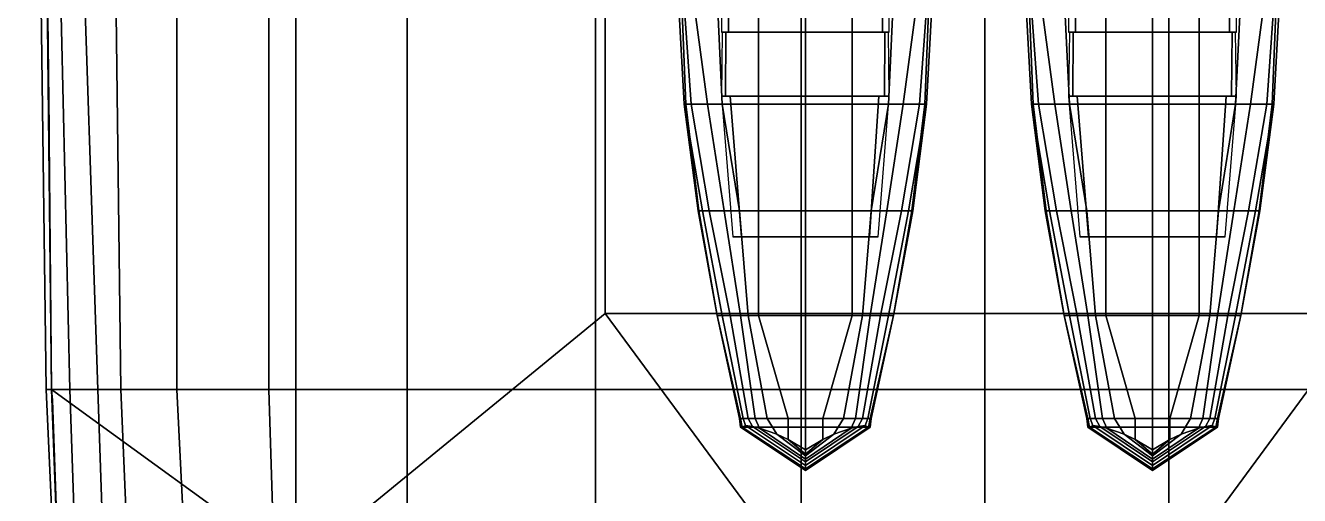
# Model space of a CAD drawing. Header units: millimetres. Extents: x -9 to 9, y -100 to 98.
# Drawn here: x -8.87 to 2.91, y -39.15 to -34.81 of the extents above; entities that cross this region are included whole.
import ezdxf

# ---------------------------------------------------------------- set-up
doc = ezdxf.new("R2010")
doc.units = ezdxf.units.MM
for name, color, linetype in [('boats', 1, 'Continuous'), ('railings', 6, 'Continuous'), ('superstructure', 3, 'Continuous')]:
    doc.layers.add(name, color=color, linetype=linetype)

msp = doc.modelspace()

# ---------------------------------------------------------------- linework, layer by layer
for points in [[(-8.87, -23.54, 3.52), (-8.8, -23.54, -0.89), (-8.46, -38.17, 0.64), (-8.68, -38.17, 3.52)], [(-8.79, -23.54, 4.91), (-8.87, -23.54, 3.52), (-8.68, -38.17, 3.52), (-8.63, -38.17, 4.91)], [(-8.8, -23.54, -0.89), (-8.69, -23.54, -1.82), (-8.2, -38.17, -1.15), (-8.46, -38.17, 0.64)], [(-8.69, -23.54, -1.82), (-8.17, -23.54, -3.2), (-7.99, -38.17, -1.86), (-8.2, -38.17, -1.15)], [(-8.17, -23.54, -3.2), (-7.47, -23.54, -4.05), (-7.47, -38.17, -2.84), (-7.99, -38.17, -1.86)], [(-7.47, -23.54, -4.05), (-6.62, -23.54, -4.65), (-6.62, -38.17, -3.81), (-7.47, -38.17, -2.84)], [(-6.62, -23.54, -4.65), (-5.34, -23.54, -5.18), (-5.34, -38.17, -4.64), (-6.62, -38.17, -3.81)], [(-5.34, -23.54, -5.18), (-3.6, -23.54, -5.5), (-3.6, -38.17, -5.19), (-5.34, -38.17, -4.64)], [(-3.6, -23.54, -5.5), (-1.7, -23.54, -5.74), (-1.7, -38.17, -5.62), (-3.6, -38.17, -5.19)], [(0, -38.17, -5.97), (-1.7, -38.17, -5.62), (-1.7, -23.54, -5.74), (0, -23.54, -5.97)], [(0, -23.54, -5.97), (1.7, -23.54, -5.74), (1.7, -38.17, -5.62), (0, -38.17, -5.97)], [(3.6, -38.17, -5.19), (1.7, -38.17, -5.62), (1.7, -23.54, -5.74), (3.6, -23.54, -5.5)], [(-8.68, -38.17, 3.52), (-8.46, -38.17, 0.64), (-7.96, -52.88, 1.16), (-8.01, -52.88, 3.52)], [(-8.63, -38.17, 4.91), (-8.68, -38.17, 3.52), (-8.01, -52.88, 3.52), (-8.08, -52.88, 4.91)], [(-8.46, -38.17, 0.64), (-8.2, -38.17, -1.15), (-7.7, -52.88, -0.1), (-7.96, -52.88, 1.16)], [(-8.2, -38.17, -1.15), (-7.99, -38.17, -1.86), (-7.37, -52.88, -1.01), (-7.7, -52.88, -0.1)], [(-7.99, -38.17, -1.86), (-7.47, -38.17, -2.84), (-6.74, -52.88, -2.09), (-7.37, -52.88, -1.01)], [(-7.47, -38.17, -2.84), (-6.62, -38.17, -3.81), (-6.16, -52.88, -2.72), (-6.74, -52.88, -2.09)], [(-6.62, -38.17, -3.81), (-5.34, -38.17, -4.64), (-5.34, -52.88, -3.38), (-6.16, -52.88, -2.72)], [(-5.34, -38.17, -4.64), (-3.6, -38.17, -5.19), (-3.6, -52.88, -4.47), (-5.34, -52.88, -3.38)], [(-3.6, -38.17, -5.19), (-1.7, -38.17, -5.62), (-1.7, -52.88, -5.37), (-3.6, -52.88, -4.47)], [(0, -52.88, -5.97), (-1.7, -52.88, -5.37), (-1.7, -38.17, -5.62), (0, -38.17, -5.97)], [(0, -38.17, -5.97), (1.7, -38.17, -5.62), (1.7, -52.88, -5.37), (0, -52.88, -5.97)], [(3.6, -52.88, -4.47), (1.7, -52.88, -5.37), (1.7, -38.17, -5.62), (3.6, -38.17, -5.19)]]:
    msp.add_3dface(points)
at = {"layer": 'boats'}
for points in [[(-2.436, -32.184, 10.758), (-2.436, -34.872, 10.654), (-2.372, -34.872, 11.334), (-2.372, -32.216, 11.334)], [(-2.372, -32.216, 11.334), (-2.372, -34.872, 11.334), (-0.948, -34.872, 11.334), (-0.948, -32.216, 11.334)], [(-0.948, -32.216, 11.334), (-0.948, -34.872, 11.334), (-0.884, -34.872, 10.654), (-0.884, -32.184, 10.758)], [(0.774, -32.184, 10.758), (0.774, -34.872, 10.654), (0.838, -34.872, 11.334), (0.838, -32.216, 11.334)], [(0.838, -32.216, 11.334), (0.838, -34.872, 11.334), (2.262, -34.872, 11.334), (2.262, -32.216, 11.334)], [(2.262, -32.216, 11.334), (2.262, -34.872, 11.334), (2.326, -34.872, 10.654), (2.326, -32.184, 10.758)], [(-2.78, -35.536, 10.334), (-2.78, -35.536, 10.494), (-2.836, -34.528, 10.478), (-2.836, -34.528, 10.254)], [(-2.78, -35.536, 10.494), (-2.764, -35.536, 10.742), (-2.804, -34.528, 10.726), (-2.836, -34.528, 10.478)], [(-2.716, -35.536, 10.142), (-2.78, -35.536, 10.334), (-2.836, -34.528, 10.254), (-2.788, -34.528, 10.078)], [(-2.764, -35.536, 10.742), (-0.556, -35.536, 10.742), (-0.516, -34.528, 10.726), (-2.804, -34.528, 10.726)], [(-2.564, -35.536, 9.966), (-2.716, -35.536, 10.142), (-2.788, -34.528, 10.078), (-2.7, -34.528, 9.95)], [(-2.428, -35.536, 9.894), (-2.564, -35.536, 9.966), (-2.7, -34.528, 9.95), (-2.476, -34.528, 9.822)], [(-2.476, -34.528, 9.822), (-2.092, -34.528, 9.726), (-2.092, -35.536, 9.806), (-2.428, -35.536, 9.894)], [(-2.092, -34.528, 9.726), (-1.66, -34.528, 9.63), (-1.66, -35.536, 9.694), (-2.092, -35.536, 9.806)], [(-1.228, -35.536, 9.806), (-1.66, -35.536, 9.694), (-1.66, -34.528, 9.63), (-1.228, -34.528, 9.726)], [(-0.892, -35.536, 9.894), (-1.228, -35.536, 9.806), (-1.228, -34.528, 9.726), (-0.844, -34.528, 9.822)], [(-0.844, -34.528, 9.822), (-0.62, -34.528, 9.95), (-0.756, -35.536, 9.966), (-0.892, -35.536, 9.894)], [(-0.62, -34.528, 9.95), (-0.532, -34.528, 10.078), (-0.604, -35.536, 10.142), (-0.756, -35.536, 9.966)], [(-0.532, -34.528, 10.078), (-0.484, -34.528, 10.254), (-0.54, -35.536, 10.334), (-0.604, -35.536, 10.142)], [(-0.484, -34.528, 10.478), (-0.516, -34.528, 10.726), (-0.556, -35.536, 10.742), (-0.54, -35.536, 10.494)], [(-0.484, -34.528, 10.254), (-0.484, -34.528, 10.478), (-0.54, -35.536, 10.494), (-0.54, -35.536, 10.334)], [(0.494, -35.536, 10.142), (0.43, -35.536, 10.334), (0.374, -34.528, 10.254), (0.422, -34.528, 10.078)], [(0.43, -35.536, 10.494), (0.446, -35.536, 10.742), (0.406, -34.528, 10.726), (0.374, -34.528, 10.478)], [(0.43, -35.536, 10.334), (0.43, -35.536, 10.494), (0.374, -34.528, 10.478), (0.374, -34.528, 10.254)], [(0.446, -35.536, 10.742), (2.654, -35.536, 10.742), (2.694, -34.528, 10.726), (0.406, -34.528, 10.726)], [(0.646, -35.536, 9.966), (0.494, -35.536, 10.142), (0.422, -34.528, 10.078), (0.51, -34.528, 9.95)], [(0.782, -35.536, 9.894), (0.646, -35.536, 9.966), (0.51, -34.528, 9.95), (0.734, -34.528, 9.822)], [(0.734, -34.528, 9.822), (1.118, -34.528, 9.726), (1.118, -35.536, 9.806), (0.782, -35.536, 9.894)], [(1.118, -34.528, 9.726), (1.55, -34.528, 9.63), (1.55, -35.536, 9.694), (1.118, -35.536, 9.806)], [(1.982, -35.536, 9.806), (1.55, -35.536, 9.694), (1.55, -34.528, 9.63), (1.982, -34.528, 9.726)], [(2.318, -35.536, 9.894), (1.982, -35.536, 9.806), (1.982, -34.528, 9.726), (2.366, -34.528, 9.822)], [(2.366, -34.528, 9.822), (2.59, -34.528, 9.95), (2.454, -35.536, 9.966), (2.318, -35.536, 9.894)], [(2.59, -34.528, 9.95), (2.678, -34.528, 10.078), (2.606, -35.536, 10.142), (2.454, -35.536, 9.966)], [(2.678, -34.528, 10.078), (2.726, -34.528, 10.254), (2.67, -35.536, 10.334), (2.606, -35.536, 10.142)], [(2.726, -34.528, 10.478), (2.694, -34.528, 10.726), (2.654, -35.536, 10.742), (2.67, -35.536, 10.494)], [(2.726, -34.528, 10.254), (2.726, -34.528, 10.478), (2.67, -35.536, 10.494), (2.67, -35.536, 10.334)], [(-2.428, -34.872, 10.734), (-2.436, -35.464, 10.734), (-2.398, -35.464, 11.094), (-2.395, -34.872, 11.086)], [(-2.395, -34.872, 11.086), (-2.398, -35.464, 11.094), (-0.929, -35.464, 11.094), (-0.925, -34.872, 11.086)], [(-0.948, -34.872, 11.334), (-2.372, -34.872, 11.334), (-2.395, -34.872, 11.086), (-0.925, -34.872, 11.086)], [(-0.925, -34.872, 11.086), (-0.929, -35.464, 11.094), (-0.884, -35.464, 10.734), (-0.892, -34.872, 10.734)], [(0.782, -34.872, 10.734), (0.774, -35.464, 10.734), (0.812, -35.464, 11.094), (0.815, -34.872, 11.086)], [(0.815, -34.872, 11.086), (0.812, -35.464, 11.094), (2.281, -35.464, 11.094), (2.285, -34.872, 11.086)], [(2.262, -34.872, 11.334), (0.838, -34.872, 11.334), (0.815, -34.872, 11.086), (2.285, -34.872, 11.086)], [(2.285, -34.872, 11.086), (2.281, -35.464, 11.094), (2.326, -35.464, 10.734), (2.318, -34.872, 10.734)], [(-2.548, -36.52, 10.262), (-2.612, -36.52, 10.406), (-2.78, -35.536, 10.334), (-2.716, -35.536, 10.142)], [(-2.612, -36.52, 10.406), (-2.652, -36.52, 10.574), (-2.78, -35.536, 10.494), (-2.78, -35.536, 10.334)], [(-2.652, -36.52, 10.574), (-2.644, -36.52, 10.814), (-2.764, -35.536, 10.742), (-2.78, -35.536, 10.494)], [(-2.644, -36.52, 10.814), (-0.676, -36.52, 10.814), (-0.556, -35.536, 10.742), (-2.764, -35.536, 10.742)], [(-2.412, -36.52, 10.134), (-2.548, -36.52, 10.262), (-2.716, -35.536, 10.142), (-2.564, -35.536, 9.966)], [(-2.268, -36.52, 10.054), (-2.412, -36.52, 10.134), (-2.564, -35.536, 9.966), (-2.428, -35.536, 9.894)], [(-2.436, -35.464, 10.734), (-2.332, -36.76, 10.806), (-2.252, -36.76, 11.494), (-2.356, -35.464, 11.494)], [(-2.428, -35.536, 9.894), (-2.092, -35.536, 9.806), (-2.092, -36.52, 9.982), (-2.268, -36.52, 10.054)], [(-0.929, -35.464, 11.094), (-2.398, -35.464, 11.094), (-2.356, -35.464, 11.494), (-0.98, -35.464, 11.494)], [(-2.356, -35.464, 11.494), (-2.252, -36.76, 11.494), (-1.068, -36.76, 11.494), (-0.98, -35.464, 11.494)], [(-2.092, -35.536, 9.806), (-1.66, -35.536, 9.694), (-1.66, -36.52, 9.838), (-2.092, -36.52, 9.982)], [(-1.228, -36.52, 9.982), (-1.66, -36.52, 9.838), (-1.66, -35.536, 9.694), (-1.228, -35.536, 9.806)], [(-1.052, -36.52, 10.054), (-1.228, -36.52, 9.982), (-1.228, -35.536, 9.806), (-0.892, -35.536, 9.894)], [(-0.98, -35.464, 11.494), (-1.068, -36.76, 11.494), (-0.988, -36.76, 10.806), (-0.884, -35.464, 10.734)], [(-0.892, -35.536, 9.894), (-0.756, -35.536, 9.966), (-0.908, -36.52, 10.134), (-1.052, -36.52, 10.054)], [(-0.756, -35.536, 9.966), (-0.604, -35.536, 10.142), (-0.772, -36.52, 10.262), (-0.908, -36.52, 10.134)], [(-0.604, -35.536, 10.142), (-0.54, -35.536, 10.334), (-0.708, -36.52, 10.406), (-0.772, -36.52, 10.262)], [(-0.54, -35.536, 10.334), (-0.54, -35.536, 10.494), (-0.668, -36.52, 10.574), (-0.708, -36.52, 10.406)], [(-0.54, -35.536, 10.494), (-0.556, -35.536, 10.742), (-0.676, -36.52, 10.814), (-0.668, -36.52, 10.574)], [(0.558, -36.52, 10.574), (0.566, -36.52, 10.814), (0.446, -35.536, 10.742), (0.43, -35.536, 10.494)], [(0.598, -36.52, 10.406), (0.558, -36.52, 10.574), (0.43, -35.536, 10.494), (0.43, -35.536, 10.334)], [(0.662, -36.52, 10.262), (0.598, -36.52, 10.406), (0.43, -35.536, 10.334), (0.494, -35.536, 10.142)], [(0.566, -36.52, 10.814), (2.534, -36.52, 10.814), (2.654, -35.536, 10.742), (0.446, -35.536, 10.742)], [(0.798, -36.52, 10.134), (0.662, -36.52, 10.262), (0.494, -35.536, 10.142), (0.646, -35.536, 9.966)], [(0.942, -36.52, 10.054), (0.798, -36.52, 10.134), (0.646, -35.536, 9.966), (0.782, -35.536, 9.894)], [(0.774, -35.464, 10.734), (0.878, -36.76, 10.806), (0.958, -36.76, 11.494), (0.854, -35.464, 11.494)], [(0.782, -35.536, 9.894), (1.118, -35.536, 9.806), (1.118, -36.52, 9.982), (0.942, -36.52, 10.054)], [(2.281, -35.464, 11.094), (0.812, -35.464, 11.094), (0.854, -35.464, 11.494), (2.23, -35.464, 11.494)], [(0.854, -35.464, 11.494), (0.958, -36.76, 11.494), (2.142, -36.76, 11.494), (2.23, -35.464, 11.494)], [(1.118, -35.536, 9.806), (1.55, -35.536, 9.694), (1.55, -36.52, 9.838), (1.118, -36.52, 9.982)], [(1.982, -36.52, 9.982), (1.55, -36.52, 9.838), (1.55, -35.536, 9.694), (1.982, -35.536, 9.806)], [(2.158, -36.52, 10.054), (1.982, -36.52, 9.982), (1.982, -35.536, 9.806), (2.318, -35.536, 9.894)], [(2.23, -35.464, 11.494), (2.142, -36.76, 11.494), (2.222, -36.76, 10.806), (2.326, -35.464, 10.734)], [(2.318, -35.536, 9.894), (2.454, -35.536, 9.966), (2.302, -36.52, 10.134), (2.158, -36.52, 10.054)], [(2.454, -35.536, 9.966), (2.606, -35.536, 10.142), (2.438, -36.52, 10.262), (2.302, -36.52, 10.134)], [(2.606, -35.536, 10.142), (2.67, -35.536, 10.334), (2.502, -36.52, 10.406), (2.438, -36.52, 10.262)], [(2.67, -35.536, 10.334), (2.67, -35.536, 10.494), (2.542, -36.52, 10.574), (2.502, -36.52, 10.406)], [(2.67, -35.536, 10.494), (2.654, -35.536, 10.742), (2.534, -36.52, 10.814), (2.542, -36.52, 10.574)], [(-2.428, -37.488, 10.478), (-2.476, -37.488, 10.654), (-2.652, -36.52, 10.574), (-2.612, -36.52, 10.406)], [(-2.476, -37.488, 10.654), (-2.476, -37.488, 10.838), (-2.644, -36.52, 10.814), (-2.652, -36.52, 10.574)], [(-2.476, -37.488, 10.838), (-0.844, -37.488, 10.838), (-0.676, -36.52, 10.814), (-2.644, -36.52, 10.814)], [(-2.356, -37.488, 10.374), (-2.428, -37.488, 10.478), (-2.612, -36.52, 10.406), (-2.548, -36.52, 10.262)], [(-2.26, -37.488, 10.286), (-2.356, -37.488, 10.374), (-2.548, -36.52, 10.262), (-2.412, -36.52, 10.134)], [(-2.188, -37.488, 10.246), (-2.26, -37.488, 10.286), (-2.412, -36.52, 10.134), (-2.268, -36.52, 10.054)], [(-2.268, -36.52, 10.054), (-2.092, -36.52, 9.982), (-2.092, -37.488, 10.198), (-2.188, -37.488, 10.246)], [(-2.092, -36.52, 9.982), (-1.66, -36.52, 9.838), (-1.66, -37.488, 10.014), (-2.092, -37.488, 10.198)], [(-1.228, -37.488, 10.198), (-1.66, -37.488, 10.014), (-1.66, -36.52, 9.838), (-1.228, -36.52, 9.982)], [(-1.132, -37.488, 10.246), (-1.228, -37.488, 10.198), (-1.228, -36.52, 9.982), (-1.052, -36.52, 10.054)], [(-1.052, -36.52, 10.054), (-0.908, -36.52, 10.134), (-1.06, -37.488, 10.286), (-1.132, -37.488, 10.246)], [(-0.908, -36.52, 10.134), (-0.772, -36.52, 10.262), (-0.964, -37.488, 10.374), (-1.06, -37.488, 10.286)], [(-0.772, -36.52, 10.262), (-0.708, -36.52, 10.406), (-0.892, -37.488, 10.478), (-0.964, -37.488, 10.374)], [(-0.708, -36.52, 10.406), (-0.668, -36.52, 10.574), (-0.844, -37.488, 10.654), (-0.892, -37.488, 10.478)], [(-0.668, -36.52, 10.574), (-0.676, -36.52, 10.814), (-0.844, -37.488, 10.838), (-0.844, -37.488, 10.654)], [(0.734, -37.488, 10.654), (0.734, -37.488, 10.838), (0.566, -36.52, 10.814), (0.558, -36.52, 10.574)], [(0.782, -37.488, 10.478), (0.734, -37.488, 10.654), (0.558, -36.52, 10.574), (0.598, -36.52, 10.406)], [(0.734, -37.488, 10.838), (2.366, -37.488, 10.838), (2.534, -36.52, 10.814), (0.566, -36.52, 10.814)], [(0.854, -37.488, 10.374), (0.782, -37.488, 10.478), (0.598, -36.52, 10.406), (0.662, -36.52, 10.262)], [(0.95, -37.488, 10.286), (0.854, -37.488, 10.374), (0.662, -36.52, 10.262), (0.798, -36.52, 10.134)], [(1.022, -37.488, 10.246), (0.95, -37.488, 10.286), (0.798, -36.52, 10.134), (0.942, -36.52, 10.054)], [(0.942, -36.52, 10.054), (1.118, -36.52, 9.982), (1.118, -37.488, 10.198), (1.022, -37.488, 10.246)], [(1.118, -36.52, 9.982), (1.55, -36.52, 9.838), (1.55, -37.488, 10.014), (1.118, -37.488, 10.198)], [(1.982, -37.488, 10.198), (1.55, -37.488, 10.014), (1.55, -36.52, 9.838), (1.982, -36.52, 9.982)], [(2.078, -37.488, 10.246), (1.982, -37.488, 10.198), (1.982, -36.52, 9.982), (2.158, -36.52, 10.054)], [(2.158, -36.52, 10.054), (2.302, -36.52, 10.134), (2.15, -37.488, 10.286), (2.078, -37.488, 10.246)], [(2.302, -36.52, 10.134), (2.438, -36.52, 10.262), (2.246, -37.488, 10.374), (2.15, -37.488, 10.286)], [(2.438, -36.52, 10.262), (2.502, -36.52, 10.406), (2.318, -37.488, 10.478), (2.246, -37.488, 10.374)], [(2.502, -36.52, 10.406), (2.542, -36.52, 10.574), (2.366, -37.488, 10.654), (2.318, -37.488, 10.478)], [(2.542, -36.52, 10.574), (2.534, -36.52, 10.814), (2.366, -37.488, 10.838), (2.366, -37.488, 10.654)], [(-1.068, -36.76, 11.494), (-2.252, -36.76, 11.494), (-2.332, -36.76, 10.806), (-0.988, -36.76, 10.806)], [(2.142, -36.76, 11.494), (0.958, -36.76, 11.494), (0.878, -36.76, 10.806), (2.222, -36.76, 10.806)], [(-2.268, -38.44, 10.894), (-1.052, -38.44, 10.894), (-0.844, -37.488, 10.838), (-2.476, -37.488, 10.838)], [(-2.26, -38.44, 10.814), (-2.268, -38.44, 10.894), (-2.476, -37.488, 10.838), (-2.476, -37.488, 10.654)], [(-2.236, -38.44, 10.742), (-2.26, -38.44, 10.814), (-2.476, -37.488, 10.654), (-2.428, -37.488, 10.478)], [(-2.188, -38.44, 10.646), (-2.236, -38.44, 10.742), (-2.428, -37.488, 10.478), (-2.356, -37.488, 10.374)], [(-2.124, -38.44, 10.574), (-2.188, -38.44, 10.646), (-2.356, -37.488, 10.374), (-2.26, -37.488, 10.286)], [(-2.012, -38.44, 10.478), (-2.124, -38.44, 10.574), (-2.26, -37.488, 10.286), (-2.188, -37.488, 10.246)], [(-2.188, -37.488, 10.246), (-2.092, -37.488, 10.198), (-1.82, -38.44, 10.374), (-2.012, -38.44, 10.478)], [(-2.092, -37.488, 10.198), (-1.66, -37.488, 10.014), (-1.66, -38.44, 10.294), (-1.82, -38.44, 10.374)], [(-1.5, -38.44, 10.374), (-1.66, -38.44, 10.294), (-1.66, -37.488, 10.014), (-1.228, -37.488, 10.198)], [(-1.308, -38.44, 10.478), (-1.5, -38.44, 10.374), (-1.228, -37.488, 10.198), (-1.132, -37.488, 10.246)], [(-1.132, -37.488, 10.246), (-1.06, -37.488, 10.286), (-1.196, -38.44, 10.574), (-1.308, -38.44, 10.478)], [(-1.06, -37.488, 10.286), (-0.964, -37.488, 10.374), (-1.132, -38.44, 10.646), (-1.196, -38.44, 10.574)], [(-0.964, -37.488, 10.374), (-0.892, -37.488, 10.478), (-1.084, -38.44, 10.742), (-1.132, -38.44, 10.646)], [(-0.892, -37.488, 10.478), (-0.844, -37.488, 10.654), (-1.06, -38.44, 10.814), (-1.084, -38.44, 10.742)], [(-0.844, -37.488, 10.654), (-0.844, -37.488, 10.838), (-1.052, -38.44, 10.894), (-1.06, -38.44, 10.814)], [(0.974, -38.44, 10.742), (0.95, -38.44, 10.814), (0.734, -37.488, 10.654), (0.782, -37.488, 10.478)], [(0.95, -38.44, 10.814), (0.942, -38.44, 10.894), (0.734, -37.488, 10.838), (0.734, -37.488, 10.654)], [(0.942, -38.44, 10.894), (2.158, -38.44, 10.894), (2.366, -37.488, 10.838), (0.734, -37.488, 10.838)], [(1.022, -38.44, 10.646), (0.974, -38.44, 10.742), (0.782, -37.488, 10.478), (0.854, -37.488, 10.374)], [(1.086, -38.44, 10.574), (1.022, -38.44, 10.646), (0.854, -37.488, 10.374), (0.95, -37.488, 10.286)], [(1.198, -38.44, 10.478), (1.086, -38.44, 10.574), (0.95, -37.488, 10.286), (1.022, -37.488, 10.246)], [(1.022, -37.488, 10.246), (1.118, -37.488, 10.198), (1.39, -38.44, 10.374), (1.198, -38.44, 10.478)], [(1.118, -37.488, 10.198), (1.55, -37.488, 10.014), (1.55, -38.44, 10.294), (1.39, -38.44, 10.374)], [(1.71, -38.44, 10.374), (1.55, -38.44, 10.294), (1.55, -37.488, 10.014), (1.982, -37.488, 10.198)], [(1.902, -38.44, 10.478), (1.71, -38.44, 10.374), (1.982, -37.488, 10.198), (2.078, -37.488, 10.246)], [(2.078, -37.488, 10.246), (2.15, -37.488, 10.286), (2.014, -38.44, 10.574), (1.902, -38.44, 10.478)], [(2.15, -37.488, 10.286), (2.246, -37.488, 10.374), (2.078, -38.44, 10.646), (2.014, -38.44, 10.574)], [(2.246, -37.488, 10.374), (2.318, -37.488, 10.478), (2.126, -38.44, 10.742), (2.078, -38.44, 10.646)], [(2.318, -37.488, 10.478), (2.366, -37.488, 10.654), (2.15, -38.44, 10.814), (2.126, -38.44, 10.742)], [(2.366, -37.488, 10.654), (2.366, -37.488, 10.838), (2.158, -38.44, 10.894), (2.15, -38.44, 10.814)], [(-2.26, -38.52, 10.91), (-1.06, -38.52, 10.91), (-1.052, -38.44, 10.894), (-2.268, -38.44, 10.894)], [(-2.244, -38.52, 10.83), (-2.26, -38.52, 10.91), (-2.268, -38.44, 10.894), (-2.26, -38.44, 10.814)], [(-2.212, -38.504, 10.758), (-2.244, -38.52, 10.83), (-2.26, -38.44, 10.814), (-2.236, -38.44, 10.742)], [(-1.66, -38.872, 10.782), (-1.66, -38.904, 10.854), (-2.244, -38.52, 10.83), (-2.212, -38.504, 10.758)], [(-2.148, -38.512, 10.662), (-2.212, -38.504, 10.758), (-2.236, -38.44, 10.742), (-2.188, -38.44, 10.646)], [(-1.66, -38.84, 10.686), (-1.66, -38.872, 10.782), (-2.212, -38.504, 10.758), (-2.148, -38.512, 10.662)], [(-2.084, -38.528, 10.59), (-2.148, -38.512, 10.662), (-2.188, -38.44, 10.646), (-2.124, -38.44, 10.574)], [(-1.66, -38.816, 10.622), (-1.66, -38.84, 10.686), (-2.148, -38.512, 10.662), (-2.084, -38.528, 10.59)], [(-1.924, -38.584, 10.494), (-2.084, -38.528, 10.59), (-2.124, -38.44, 10.574), (-2.012, -38.44, 10.478)], [(-2.012, -38.44, 10.478), (-1.82, -38.44, 10.374), (-1.82, -38.632, 10.462), (-1.924, -38.584, 10.494)], [(-1.82, -38.44, 10.374), (-1.66, -38.44, 10.294), (-1.66, -38.728, 10.398), (-1.82, -38.632, 10.462)], [(-1.5, -38.632, 10.462), (-1.66, -38.728, 10.398), (-1.66, -38.44, 10.294), (-1.5, -38.44, 10.374)], [(-1.172, -38.512, 10.662), (-1.108, -38.504, 10.758), (-1.66, -38.872, 10.782), (-1.66, -38.84, 10.686)], [(-1.108, -38.504, 10.758), (-1.076, -38.52, 10.83), (-1.66, -38.904, 10.854), (-1.66, -38.872, 10.782)], [(-1.236, -38.528, 10.59), (-1.172, -38.512, 10.662), (-1.66, -38.84, 10.686), (-1.66, -38.816, 10.622)], [(-1.396, -38.584, 10.494), (-1.5, -38.632, 10.462), (-1.5, -38.44, 10.374), (-1.308, -38.44, 10.478)], [(-1.308, -38.44, 10.478), (-1.196, -38.44, 10.574), (-1.236, -38.528, 10.59), (-1.396, -38.584, 10.494)], [(-1.196, -38.44, 10.574), (-1.132, -38.44, 10.646), (-1.172, -38.512, 10.662), (-1.236, -38.528, 10.59)], [(-1.132, -38.44, 10.646), (-1.084, -38.44, 10.742), (-1.108, -38.504, 10.758), (-1.172, -38.512, 10.662)], [(-1.084, -38.44, 10.742), (-1.06, -38.44, 10.814), (-1.076, -38.52, 10.83), (-1.108, -38.504, 10.758)], [(-1.06, -38.44, 10.814), (-1.052, -38.44, 10.894), (-1.06, -38.52, 10.91), (-1.076, -38.52, 10.83)], [(0.95, -38.52, 10.91), (2.15, -38.52, 10.91), (2.158, -38.44, 10.894), (0.942, -38.44, 10.894)], [(0.966, -38.52, 10.83), (0.95, -38.52, 10.91), (0.942, -38.44, 10.894), (0.95, -38.44, 10.814)], [(0.998, -38.504, 10.758), (0.966, -38.52, 10.83), (0.95, -38.44, 10.814), (0.974, -38.44, 10.742)], [(1.55, -38.872, 10.782), (1.55, -38.904, 10.854), (0.966, -38.52, 10.83), (0.998, -38.504, 10.758)], [(1.062, -38.512, 10.662), (0.998, -38.504, 10.758), (0.974, -38.44, 10.742), (1.022, -38.44, 10.646)], [(1.55, -38.84, 10.686), (1.55, -38.872, 10.782), (0.998, -38.504, 10.758), (1.062, -38.512, 10.662)], [(1.126, -38.528, 10.59), (1.062, -38.512, 10.662), (1.022, -38.44, 10.646), (1.086, -38.44, 10.574)], [(1.55, -38.816, 10.622), (1.55, -38.84, 10.686), (1.062, -38.512, 10.662), (1.126, -38.528, 10.59)], [(1.286, -38.584, 10.494), (1.126, -38.528, 10.59), (1.086, -38.44, 10.574), (1.198, -38.44, 10.478)], [(1.198, -38.44, 10.478), (1.39, -38.44, 10.374), (1.39, -38.632, 10.462), (1.286, -38.584, 10.494)], [(1.39, -38.44, 10.374), (1.55, -38.44, 10.294), (1.55, -38.728, 10.398), (1.39, -38.632, 10.462)], [(1.71, -38.632, 10.462), (1.55, -38.728, 10.398), (1.55, -38.44, 10.294), (1.71, -38.44, 10.374)], [(2.102, -38.504, 10.758), (2.134, -38.52, 10.83), (1.55, -38.904, 10.854), (1.55, -38.872, 10.782)], [(2.038, -38.512, 10.662), (2.102, -38.504, 10.758), (1.55, -38.872, 10.782), (1.55, -38.84, 10.686)], [(1.974, -38.528, 10.59), (2.038, -38.512, 10.662), (1.55, -38.84, 10.686), (1.55, -38.816, 10.622)], [(1.814, -38.584, 10.494), (1.71, -38.632, 10.462), (1.71, -38.44, 10.374), (1.902, -38.44, 10.478)], [(1.902, -38.44, 10.478), (2.014, -38.44, 10.574), (1.974, -38.528, 10.59), (1.814, -38.584, 10.494)], [(2.014, -38.44, 10.574), (2.078, -38.44, 10.646), (2.038, -38.512, 10.662), (1.974, -38.528, 10.59)], [(2.078, -38.44, 10.646), (2.126, -38.44, 10.742), (2.102, -38.504, 10.758), (2.038, -38.512, 10.662)], [(2.126, -38.44, 10.742), (2.15, -38.44, 10.814), (2.134, -38.52, 10.83), (2.102, -38.504, 10.758)], [(2.15, -38.44, 10.814), (2.158, -38.44, 10.894), (2.15, -38.52, 10.91), (2.134, -38.52, 10.83)], [(-1.66, -38.92, 10.918), (-1.66, -38.92, 10.918), (-1.06, -38.52, 10.91), (-2.26, -38.52, 10.91)], [(-1.66, -38.904, 10.854), (-1.66, -38.92, 10.918), (-2.26, -38.52, 10.91), (-2.244, -38.52, 10.83)], [(-1.66, -38.784, 10.534), (-1.66, -38.816, 10.622), (-2.084, -38.528, 10.59), (-1.924, -38.584, 10.494)], [(-1.924, -38.584, 10.494), (-1.82, -38.632, 10.462), (-1.66, -38.768, 10.486), (-1.66, -38.784, 10.534)], [(-1.82, -38.632, 10.462), (-1.66, -38.728, 10.398), (-1.66, -38.728, 10.398), (-1.66, -38.768, 10.486)], [(-1.076, -38.52, 10.83), (-1.06, -38.52, 10.91), (-1.66, -38.92, 10.918), (-1.66, -38.904, 10.854)], [(-1.396, -38.584, 10.494), (-1.236, -38.528, 10.59), (-1.66, -38.816, 10.622), (-1.66, -38.784, 10.534)], [(-1.66, -38.784, 10.534), (-1.66, -38.768, 10.486), (-1.5, -38.632, 10.462), (-1.396, -38.584, 10.494)], [(-1.66, -38.768, 10.486), (-1.66, -38.728, 10.398), (-1.66, -38.728, 10.398), (-1.5, -38.632, 10.462)], [(1.55, -38.92, 10.918), (1.55, -38.92, 10.918), (2.15, -38.52, 10.91), (0.95, -38.52, 10.91)], [(1.55, -38.904, 10.854), (1.55, -38.92, 10.918), (0.95, -38.52, 10.91), (0.966, -38.52, 10.83)], [(1.55, -38.784, 10.534), (1.55, -38.816, 10.622), (1.126, -38.528, 10.59), (1.286, -38.584, 10.494)], [(1.286, -38.584, 10.494), (1.39, -38.632, 10.462), (1.55, -38.768, 10.486), (1.55, -38.784, 10.534)], [(1.39, -38.632, 10.462), (1.55, -38.728, 10.398), (1.55, -38.728, 10.398), (1.55, -38.768, 10.486)], [(2.134, -38.52, 10.83), (2.15, -38.52, 10.91), (1.55, -38.92, 10.918), (1.55, -38.904, 10.854)], [(1.814, -38.584, 10.494), (1.974, -38.528, 10.59), (1.55, -38.816, 10.622), (1.55, -38.784, 10.534)], [(1.55, -38.784, 10.534), (1.55, -38.768, 10.486), (1.71, -38.632, 10.462), (1.814, -38.584, 10.494)], [(1.55, -38.768, 10.486), (1.55, -38.728, 10.398), (1.55, -38.728, 10.398), (1.71, -38.632, 10.462)]]:
    msp.add_3dface(points, dxfattribs=at)
at = {"layer": 'railings'}
for points in [[(-8.65, -35.76, 5.83), (-8.68, -33.45, 5.83), (-8.68, -33.45, 5.94), (-8.65, -35.76, 5.94)], [(-8.65, -35.76, 5.94), (-8.68, -33.45, 5.94), (-8.68, -33.45, 5.83), (-8.65, -35.76, 5.83)], [(-8.65, -35.76, 5.47), (-8.68, -33.45, 5.47), (-8.68, -33.45, 5.36), (-8.65, -35.76, 5.36)], [(-8.65, -35.76, 5.36), (-8.68, -33.45, 5.36), (-8.68, -33.45, 5.47), (-8.65, -35.76, 5.47)], [(-6.37, -34.88, 7.26), (-6.37, -34.88, 8.29), (-6.37, -34.78, 8.29), (-6.37, -34.78, 7.26)], [(-6.37, -34.78, 7.26), (-6.37, -34.78, 8.29), (-6.37, -34.88, 8.29), (-6.37, -34.88, 7.26)], [(-6.37, -37.19, 8.18), (-6.37, -34.88, 8.18), (-6.37, -34.88, 8.29), (-6.37, -37.19, 8.29)], [(-6.37, -37.19, 8.29), (-6.37, -34.88, 8.29), (-6.37, -34.88, 8.18), (-6.37, -37.19, 8.18)], [(-6.37, -37.19, 7.71), (-6.37, -34.88, 7.71), (-6.37, -34.88, 7.82), (-6.37, -37.19, 7.82)], [(-6.37, -37.19, 7.82), (-6.37, -34.88, 7.82), (-6.37, -34.88, 7.71), (-6.37, -37.19, 7.71)], [(-8.65, -35.76, 4.91), (-8.65, -35.76, 5.94), (-8.65, -35.86, 5.94), (-8.65, -35.86, 4.91)], [(-8.65, -35.86, 4.91), (-8.65, -35.86, 5.94), (-8.65, -35.76, 5.94), (-8.65, -35.76, 4.91)], [(-8.63, -38.17, 5.94), (-8.65, -35.86, 5.94), (-8.65, -35.86, 5.83), (-8.63, -38.17, 5.83)], [(-8.63, -38.17, 5.83), (-8.65, -35.86, 5.83), (-8.65, -35.86, 5.94), (-8.63, -38.17, 5.94)], [(-8.63, -38.17, 5.36), (-8.65, -35.86, 5.36), (-8.65, -35.86, 5.47), (-8.63, -38.17, 5.47)], [(-8.63, -38.17, 5.47), (-8.65, -35.86, 5.47), (-8.65, -35.86, 5.36), (-8.63, -38.17, 5.36)], [(-6.37, -37.19, 7.26), (-6.37, -37.19, 8.29), (-6.37, -37.29, 8.29), (-6.37, -37.29, 7.26)], [(-6.37, -37.29, 7.26), (-6.37, -37.29, 8.29), (-6.37, -37.19, 8.29), (-6.37, -37.19, 7.26)], [(-6.37, -39.81, 8.29), (-6.37, -37.29, 8.29), (-6.37, -37.29, 8.18), (-6.37, -39.81, 8.18)], [(-6.37, -39.81, 8.18), (-6.37, -37.29, 8.18), (-6.37, -37.29, 8.29), (-6.37, -39.81, 8.29)], [(-6.37, -39.81, 7.82), (-6.37, -37.29, 7.82), (-6.37, -37.29, 7.71), (-6.37, -39.81, 7.71)], [(-6.37, -39.81, 7.71), (-6.37, -37.29, 7.71), (-6.37, -37.29, 7.82), (-6.37, -39.81, 7.82)], [(-8.62, -38.27, 4.91), (-8.62, -38.27, 5.94), (-8.63, -38.17, 5.94), (-8.63, -38.17, 4.91)], [(-8.63, -38.17, 4.91), (-8.63, -38.17, 5.94), (-8.62, -38.27, 5.94), (-8.62, -38.27, 4.91)], [(-8.53, -40.83, 5.83), (-8.62, -38.27, 5.83), (-8.62, -38.27, 5.94), (-8.53, -40.83, 5.94)], [(-8.53, -40.83, 5.94), (-8.62, -38.27, 5.94), (-8.62, -38.27, 5.83), (-8.53, -40.83, 5.83)], [(-8.53, -40.83, 5.47), (-8.62, -38.27, 5.47), (-8.62, -38.27, 5.36), (-8.53, -40.83, 5.36)], [(-8.53, -40.83, 5.36), (-8.62, -38.27, 5.36), (-8.62, -38.27, 5.47), (-8.53, -40.83, 5.47)]]:
    msp.add_3dface(points, dxfattribs=at)
at = {"layer": 'superstructure'}
for points in [[(-8.63, -38.17, 4.91), (-6.37, -39.81, 4.91), (-6.37, -8.92, 4.91), (-8.79, -23.54, 4.91)], [(-3.51, -21.59, 7.26), (-6.37, -8.92, 7.26), (-6.37, -39.81, 7.26), (-3.51, -37.47, 7.26)], [(-3.51, -21.59, 9.61), (-3.51, -21.59, 7.26), (-3.51, -37.47, 7.26), (-3.51, -37.47, 9.61)], [(3.51, -37.47, 9.61), (3.51, -21.59, 9.61), (-3.51, -21.59, 9.61), (-3.51, -37.47, 9.61)], [(-6.37, -29.98, 4.91), (-6.37, -39.81, 4.91), (-6.37, -39.81, 7.26), (-6.37, -29.98, 7.26)], [(-2.1, -39.38, 7.26), (-3.51, -37.47, 7.26), (-6.37, -39.81, 7.26), (-2.1, -41.07, 7.26)], [(-3.51, -37.47, 9.61), (-3.51, -37.47, 7.26), (3.51, -37.47, 7.26), (3.51, -37.47, 9.61)], [(2.1, -39.38, 7.26), (3.51, -37.47, 7.26), (-3.51, -37.47, 7.26), (-2.1, -39.38, 7.26)], [(3.51, -37.47, 7.26), (2.1, -39.38, 7.26), (2.1, -41.07, 7.26), (6.37, -39.81, 7.26)], [(-8.08, -52.88, 4.91), (-1.48, -48.04, 4.91), (-6.37, -39.81, 4.91), (-8.63, -38.17, 4.91)], [(1.48, -48.04, 4.91), (8.08, -52.88, 4.91), (8.63, -38.17, 4.91), (6.37, -39.81, 4.91)]]:
    msp.add_3dface(points, dxfattribs=at)

doc.saveas('drawing.dxf')
